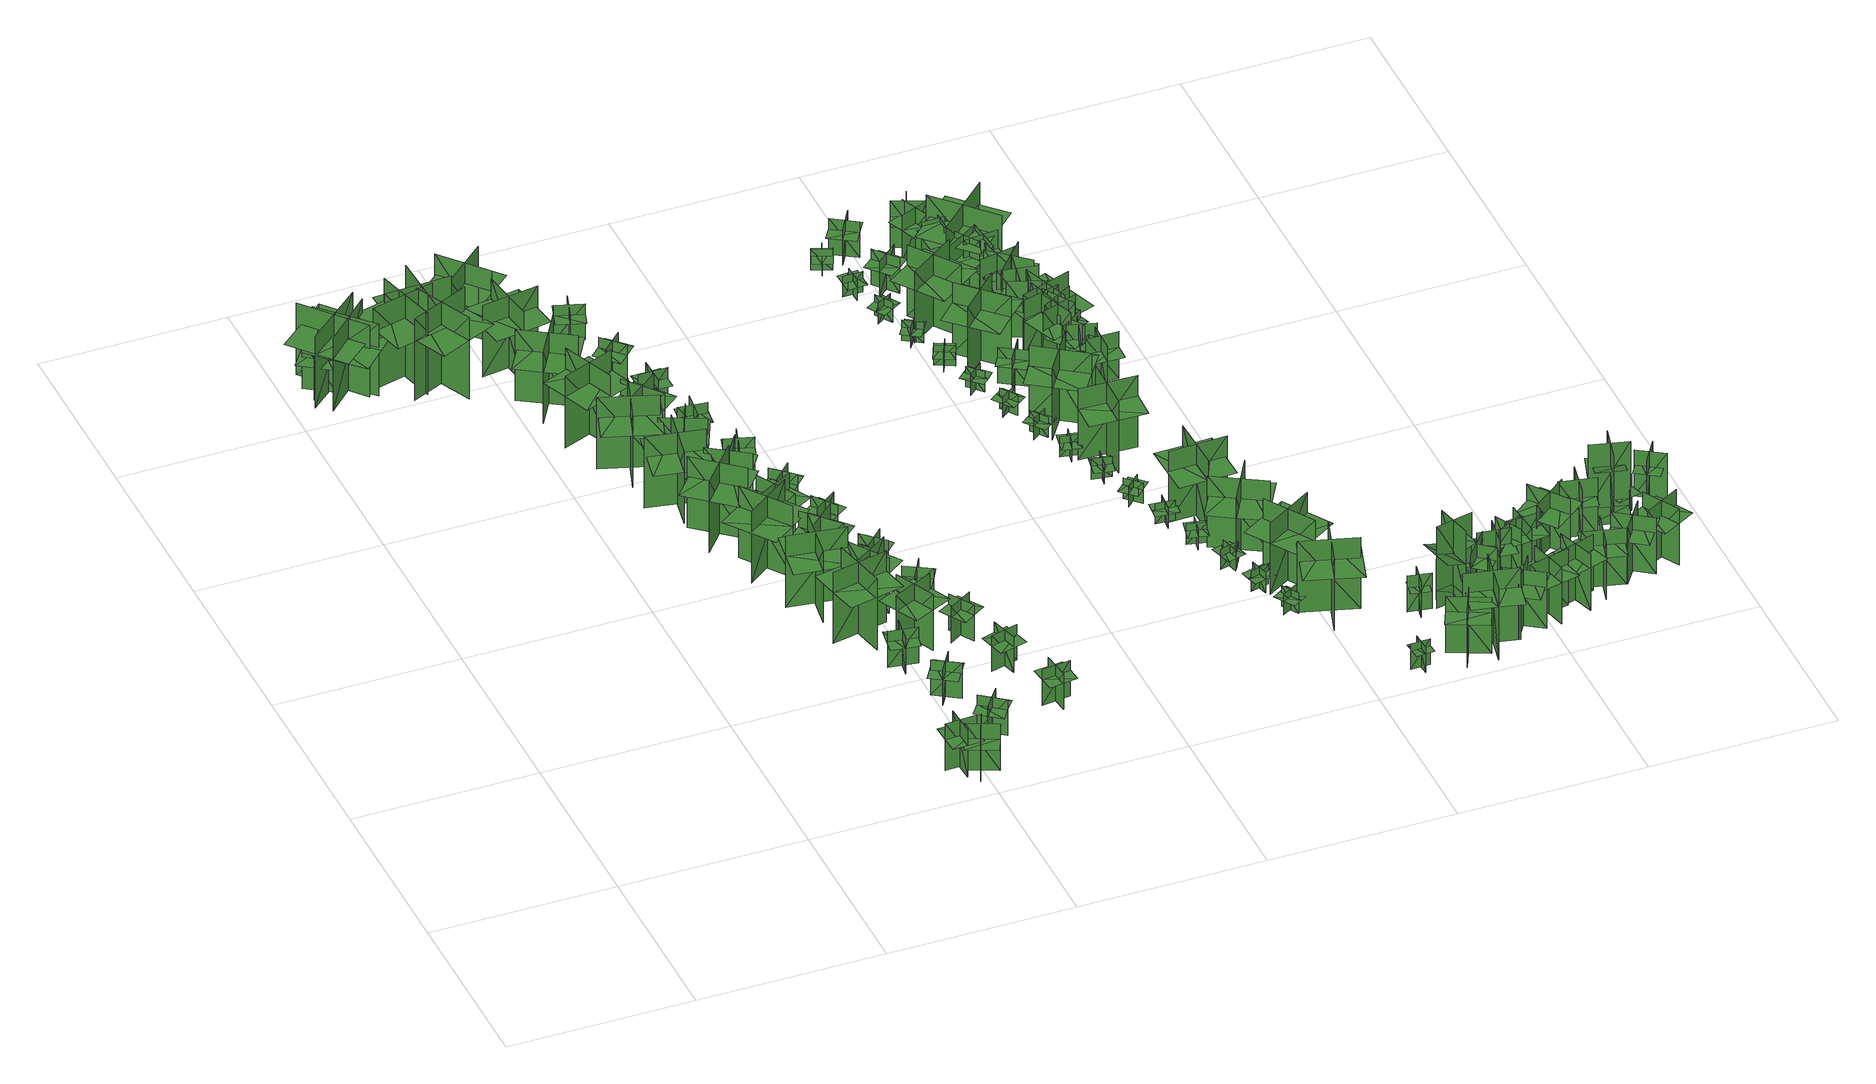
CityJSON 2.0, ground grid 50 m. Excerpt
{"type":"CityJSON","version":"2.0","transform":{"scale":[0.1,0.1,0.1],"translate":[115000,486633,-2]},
"CityObjects":{
"tree1":{"type":"SolitaryVegetationObject","geometry":[{"type":"MultiSurface","lod":"1","boundaries":[[[0,1,2]],[[0,2,3]],[[4,5,6]],[[4,6,7]],[[8,9,10]],[[8,10,11]],[[8,12,13]],[[8,13,9]]]}]},
"tree2":{"type":"SolitaryVegetationObject","geometry":[{"type":"MultiSurface","lod":"1","boundaries":[[[14,15,16]],[[14,16,17]],[[18,19,20]],[[18,20,21]],[[22,23,24]],[[22,24,25]],[[22,25,26]],[[22,26,27]]]}]},
"tree3":{"type":"SolitaryVegetationObject","geometry":[{"type":"MultiSurface","lod":"1","boundaries":[[[28,29,30]],[[28,30,31]],[[32,33,34]],[[32,34,35]],[[36,37,38]],[[36,38,39]],[[36,39,40]],[[36,40,41]]]}]},
"tree4":{"type":"SolitaryVegetationObject","geometry":[{"type":"MultiSurface","lod":"1","boundaries":[[[42,43,44]],[[42,44,45]],[[46,47,48]],[[46,48,49]],[[50,51,52]],[[50,52,53]],[[50,54,55]],[[50,55,51]]]}]},
"tree5":{"type":"SolitaryVegetationObject","geometry":[{"type":"MultiSurface","lod":"1","boundaries":[[[56,57,58]],[[56,58,59]],[[60,61,62]],[[60,62,63]],[[64,65,66]],[[64,66,67]],[[64,67,68]],[[64,68,69]]]}]},
"tree6":{"type":"SolitaryVegetationObject","geometry":[{"type":"MultiSurface","lod":"1","boundaries":[[[70,71,72]],[[70,72,73]],[[74,75,76]],[[74,76,77]],[[78,79,80]],[[78,80,81]],[[78,81,82]],[[78,82,83]]]}]},
"tree7":{"type":"SolitaryVegetationObject","geometry":[{"type":"MultiSurface","lod":"1","boundaries":[[[84,85,86]],[[84,86,87]],[[88,89,90]],[[88,90,91]],[[92,93,94]],[[92,94,95]],[[92,95,96]],[[92,96,97]]]}]},
"tree8":{"type":"SolitaryVegetationObject","geometry":[{"type":"MultiSurface","lod":"1","boundaries":[[[98,99,100]],[[98,100,101]],[[102,103,104]],[[102,104,105]],[[106,107,108]],[[106,108,109]],[[106,110,111]],[[106,111,107]]]}]},
"tree9":{"type":"SolitaryVegetationObject","geometry":[{"type":"MultiSurface","lod":"1","boundaries":[[[112,113,114]],[[112,114,115]],[[116,117,118]],[[116,118,119]],[[120,121,122]],[[120,122,123]],[[120,124,125]],[[120,125,121]]]}]},
"tree10":{"type":"SolitaryVegetationObject","geometry":[{"type":"MultiSurface","lod":"1","boundaries":[[[126,127,128]],[[126,128,129]],[[130,131,132]],[[130,132,133]],[[134,135,136]],[[134,136,137]],[[134,137,138]],[[134,138,139]]]}]},
"tree11":{"type":"SolitaryVegetationObject","geometry":[{"type":"MultiSurface","lod":"1","boundaries":[[[140,141,142]],[[140,142,143]],[[144,145,146]],[[144,146,147]],[[148,149,150]],[[148,150,151]],[[148,151,152]],[[148,152,153]]]}]},
"tree12":{"type":"SolitaryVegetationObject","geometry":[{"type":"MultiSurface","lod":"1","boundaries":[[[154,155,156]],[[154,156,157]],[[158,159,160]],[[158,160,161]],[[162,163,164]],[[162,164,165]],[[162,165,166]],[[162,166,167]]]}]},
"tree13":{"type":"SolitaryVegetationObject","geometry":[{"type":"MultiSurface","lod":"1","boundaries":[[[168,169,170]],[[168,170,171]],[[172,173,174]],[[172,174,175]],[[176,177,178]],[[176,178,179]],[[176,179,180]],[[176,180,181]]]}]},
"tree14":{"type":"SolitaryVegetationObject","geometry":[{"type":"MultiSurface","lod":"1","boundaries":[[[182,183,184]],[[182,184,185]],[[186,187,188]],[[186,188,189]],[[190,191,192]],[[190,192,193]],[[190,193,194]],[[190,194,195]]]}]},
"tree15":{"type":"SolitaryVegetationObject","geometry":[{"type":"MultiSurface","lod":"1","boundaries":[[[196,197,198]],[[196,198,199]],[[200,201,202]],[[200,202,203]],[[204,205,206]],[[204,206,207]],[[204,207,208]],[[204,208,209]]]}]},
"tree16":{"type":"SolitaryVegetationObject","geometry":[{"type":"MultiSurface","lod":"1","boundaries":[[[210,211,212]],[[210,212,213]],[[214,215,216]],[[214,216,217]],[[218,219,220]],[[218,220,221]],[[218,221,222]],[[218,222,223]]]}]},
"tree17":{"type":"SolitaryVegetationObject","geometry":[{"type":"MultiSurface","lod":"1","boundaries":[[[224,225,226]],[[224,226,227]],[[228,229,230]],[[228,230,231]],[[232,233,234]],[[232,234,235]],[[232,235,236]],[[232,236,237]]]}]},
"tree18":{"type":"SolitaryVegetationObject","geometry":[{"type":"MultiSurface","lod":"1","boundaries":[[[238,239,240]],[[238,240,241]],[[242,243,244]],[[242,244,245]],[[246,247,248]],[[246,248,249]],[[246,249,250]],[[246,250,251]]]}]},
"tree19":{"type":"SolitaryVegetationObject","geometry":[{"type":"MultiSurface","lod":"1","boundaries":[[[252,253,254]],[[252,254,255]],[[256,257,258]],[[256,258,259]],[[260,261,262]],[[260,262,263]],[[260,263,264]],[[260,264,265]]]}]},
"tree20":{"type":"SolitaryVegetationObject","geometry":[{"type":"MultiSurface","lod":"1","boundaries":[[[266,267,268]],[[266,268,269]],[[270,271,272]],[[270,272,273]],[[274,275,276]],[[274,276,277]],[[274,277,278]],[[274,278,279]]]}]},
"tree21":{"type":"SolitaryVegetationObject","geometry":[{"type":"MultiSurface","lod":"1","boundaries":[[[280,281,282]],[[280,282,283]],[[284,285,286]],[[284,286,287]],[[288,289,290]],[[288,290,291]],[[288,291,292]],[[288,292,293]]]}]},
"tree22":{"type":"SolitaryVegetationObject","geometry":[{"type":"MultiSurface","lod":"1","boundaries":[[[294,295,296]],[[294,296,297]],[[298,299,300]],[[298,300,301]],[[302,303,304]],[[302,304,305]],[[302,305,306]],[[302,306,307]]]}]},
"tree23":{"type":"SolitaryVegetationObject","geometry":[{"type":"MultiSurface","lod":"1","boundaries":[[[308,309,310]],[[308,310,311]],[[312,313,314]],[[312,314,315]],[[316,317,318]],[[316,318,319]],[[316,319,320]],[[316,320,321]]]}]},
"tree24":{"type":"SolitaryVegetationObject","geometry":[{"type":"MultiSurface","lod":"1","boundaries":[[[322,323,324]],[[322,324,325]],[[326,327,328]],[[326,328,329]],[[330,331,332]],[[330,332,333]],[[330,333,334]],[[330,334,335]]]}]},
"tree25":{"type":"SolitaryVegetationObject","geometry":[{"type":"MultiSurface","lod":"1","boundaries":[[[336,337,338]],[[336,338,339]],[[340,341,342]],[[340,342,343]],[[344,345,346]],[[344,346,347]],[[344,347,348]],[[344,348,349]]]}]},
"tree26":{"type":"SolitaryVegetationObject","geometry":[{"type":"MultiSurface","lod":"1","boundaries":[[[350,351,352]],[[350,352,353]],[[354,355,356]],[[354,356,357]],[[358,359,360]],[[358,360,361]],[[358,361,362]],[[358,362,363]]]}]},
"tree27":{"type":"SolitaryVegetationObject","geometry":[{"type":"MultiSurface","lod":"1","boundaries":[[[364,365,366]],[[364,366,367]],[[368,369,370]],[[368,370,371]],[[372,373,374]],[[372,374,375]],[[372,375,376]],[[372,376,377]]]}]},
"tree28":{"type":"SolitaryVegetationObject","geometry":[{"type":"MultiSurface","lod":"1","boundaries":[[[378,379,380]],[[378,380,381]],[[382,383,384]],[[382,384,385]],[[386,387,388]],[[386,388,389]],[[386,389,390]],[[386,390,391]]]}]},
"tree29":{"type":"SolitaryVegetationObject","geometry":[{"type":"MultiSurface","lod":"1","boundaries":[[[392,393,394]],[[392,394,395]],[[396,397,398]],[[396,398,399]],[[400,401,402]],[[400,402,403]],[[400,403,404]],[[400,404,405]]]}]},
"tree30":{"type":"SolitaryVegetationObject","geometry":[{"type":"MultiSurface","lod":"1","boundaries":[[[406,407,408]],[[406,408,409]],[[410,411,412]],[[410,412,413]],[[414,415,416]],[[414,416,417]],[[414,417,418]],[[414,418,419]]]}]},
"tree31":{"type":"SolitaryVegetationObject","geometry":[{"type":"MultiSurface","lod":"1","boundaries":[[[420,421,422]],[[420,422,423]],[[424,425,426]],[[424,426,427]],[[428,429,430]],[[428,430,431]],[[428,431,432]],[[428,432,433]]]}]},
"tree32":{"type":"SolitaryVegetationObject","geometry":[{"type":"MultiSurface","lod":"1","boundaries":[[[434,435,436]],[[434,436,437]],[[438,439,440]],[[438,440,441]],[[442,443,444]],[[442,444,445]],[[442,445,446]],[[442,446,447]]]}]},
"tree33":{"type":"SolitaryVegetationObject","geometry":[{"type":"MultiSurface","lod":"1","boundaries":[[[448,449,450]],[[448,450,451]],[[452,453,454]],[[452,454,455]],[[456,457,458]],[[456,458,459]],[[456,459,460]],[[456,460,461]]]}]},
"tree34":{"type":"SolitaryVegetationObject","geometry":[{"type":"MultiSurface","lod":"1","boundaries":[[[462,463,464]],[[462,464,465]],[[466,467,468]],[[466,468,469]],[[470,471,472]],[[470,472,473]],[[470,473,474]],[[470,474,475]]]}]},
"tree35":{"type":"SolitaryVegetationObject","geometry":[{"type":"MultiSurface","lod":"1","boundaries":[[[476,477,478]],[[476,478,479]],[[480,481,482]],[[480,482,483]],[[484,485,486]],[[484,486,487]],[[484,487,488]],[[484,488,489]]]}]},
"tree36":{"type":"SolitaryVegetationObject","geometry":[{"type":"MultiSurface","lod":"1","boundaries":[[[490,491,492]],[[490,492,493]],[[494,495,496]],[[494,496,497]],[[498,499,500]],[[498,500,501]],[[498,501,502]],[[498,502,503]]]}]},
"tree37":{"type":"SolitaryVegetationObject","geometry":[{"type":"MultiSurface","lod":"1","boundaries":[[[504,505,506]],[[504,506,507]],[[508,509,510]],[[508,510,511]],[[512,513,514]],[[512,514,515]],[[512,515,516]],[[512,516,517]]]}]},
"tree38":{"type":"SolitaryVegetationObject","geometry":[{"type":"MultiSurface","lod":"1","boundaries":[[[518,519,520]],[[518,520,521]],[[522,523,524]],[[522,524,525]],[[526,527,528]],[[526,528,529]],[[526,529,530]],[[526,530,531]]]}]},
"tree39":{"type":"SolitaryVegetationObject","geometry":[{"type":"MultiSurface","lod":"1","boundaries":[[[532,533,534]],[[532,534,535]],[[536,537,538]],[[536,538,539]],[[540,541,542]],[[540,542,543]],[[540,543,544]],[[540,544,545]]]}]},
"tree40":{"type":"SolitaryVegetationObject","geometry":[{"type":"MultiSurface","lod":"1","boundaries":[[[546,547,548]],[[546,548,549]],[[550,551,552]],[[550,552,553]],[[554,555,556]],[[554,556,557]],[[554,557,558]],[[554,558,559]]]}]},
"tree41":{"type":"SolitaryVegetationObject","geometry":[{"type":"MultiSurface","lod":"1","boundaries":[[[560,561,562]],[[560,562,563]],[[564,565,566]],[[564,566,567]],[[568,569,570]],[[568,570,571]],[[568,571,572]],[[568,572,573]]]}]},
"tree42":{"type":"SolitaryVegetationObject","geometry":[{"type":"MultiSurface","lod":"1","boundaries":[[[574,575,576]],[[574,576,577]],[[578,579,580]],[[578,580,581]],[[582,583,584]],[[582,584,585]],[[582,585,586]],[[582,586,587]]]}]},
"tree43":{"type":"SolitaryVegetationObject","geometry":[{"type":"MultiSurface","lod":"1","boundaries":[[[588,589,590]],[[588,590,591]],[[592,593,594]],[[592,594,595]],[[596,597,598]],[[596,598,599]],[[596,599,600]],[[596,600,601]]]}]},
"tree44":{"type":"SolitaryVegetationObject","geometry":[{"type":"MultiSurface","lod":"1","boundaries":[[[602,603,604]],[[602,604,605]],[[606,607,608]],[[606,608,609]],[[610,611,612]],[[610,612,613]],[[610,613,614]],[[610,614,615]]]}]},
"tree45":{"type":"SolitaryVegetationObject","geometry":[{"type":"MultiSurface","lod":"1","boundaries":[[[616,617,618]],[[616,618,619]],[[620,621,622]],[[620,622,623]],[[624,625,626]],[[624,626,627]],[[624,627,628]],[[624,628,629]]]}]},
"tree46":{"type":"SolitaryVegetationObject","geometry":[{"type":"MultiSurface","lod":"1","boundaries":[[[630,631,632]],[[630,632,633]],[[634,635,636]],[[634,636,637]],[[638,639,640]],[[638,640,641]],[[638,641,642]],[[638,642,643]]]}]},
"tree47":{"type":"SolitaryVegetationObject","geometry":[{"type":"MultiSurface","lod":"1","boundaries":[[[644,645,646]],[[644,646,647]],[[648,649,650]],[[648,650,651]],[[652,653,654]],[[652,654,655]],[[652,655,656]],[[652,656,657]]]}]},
"tree48":{"type":"SolitaryVegetationObject","geometry":[{"type":"MultiSurface","lod":"1","boundaries":[[[658,659,660]],[[658,660,661]],[[662,663,664]],[[662,664,665]],[[666,667,668]],[[666,668,669]],[[666,669,670]],[[666,670,671]]]}]},
"tree49":{"type":"SolitaryVegetationObject","geometry":[{"type":"MultiSurface","lod":"1","boundaries":[[[672,673,674]],[[672,674,675]],[[676,677,678]],[[676,678,679]],[[680,681,682]],[[680,682,683]],[[680,683,684]],[[680,684,685]]]}]},
"tree50":{"type":"SolitaryVegetationObject","geometry":[{"type":"MultiSurface","lod":"1","boundaries":[[[686,687,688]],[[686,688,689]],[[690,691,692]],[[690,692,693]],[[694,695,696]],[[694,696,697]],[[694,697,698]],[[694,698,699]]]}]},
"tree51":{"type":"SolitaryVegetationObject","geometry":[{"type":"MultiSurface","lod":"1","boundaries":[[[700,701,702]],[[700,702,703]],[[704,705,706]],[[704,706,707]],[[708,709,710]],[[708,710,711]],[[708,711,712]],[[708,712,713]]]}]},
"tree52":{"type":"SolitaryVegetationObject","geometry":[{"type":"MultiSurface","lod":"1","boundaries":[[[714,715,716]],[[714,716,717]],[[718,719,720]],[[718,720,721]],[[722,723,724]],[[722,724,725]],[[722,725,726]],[[722,726,727]]]}]},
"tree53":{"type":"SolitaryVegetationObject","geometry":[{"type":"MultiSurface","lod":"1","boundaries":[[[728,729,730]],[[728,730,731]],[[732,733,734]],[[732,734,735]],[[736,737,738]],[[736,738,739]],[[736,739,740]],[[736,740,741]]]}]},
"tree54":{"type":"SolitaryVegetationObject","geometry":[{"type":"MultiSurface","lod":"1","boundaries":[[[742,743,744]],[[742,744,745]],[[746,747,748]],[[746,748,749]],[[750,751,752]],[[750,752,753]],[[750,753,754]],[[750,754,755]]]}]},
"tree55":{"type":"SolitaryVegetationObject","geometry":[{"type":"MultiSurface","lod":"1","boundaries":[[[756,757,758]],[[756,758,759]],[[760,761,762]],[[760,762,763]],[[764,765,766]],[[764,766,767]],[[764,767,768]],[[764,768,769]]]}]},
"tree56":{"type":"SolitaryVegetationObject","geometry":[{"type":"MultiSurface","lod":"1","boundaries":[[[770,771,772]],[[770,772,773]],[[774,775,776]],[[774,776,777]],[[778,779,780]],[[778,780,781]],[[778,781,782]],[[778,782,783]]]}]},
"tree57":{"type":"SolitaryVegetationObject","geometry":[{"type":"MultiSurface","lod":"1","boundaries":[[[784,785,786]],[[784,786,787]],[[788,789,790]],[[788,790,791]],[[792,793,794]],[[792,794,795]],[[792,795,796]],[[792,796,797]]]}]},
"tree58":{"type":"SolitaryVegetationObject","geometry":[{"type":"MultiSurface","lod":"1","boundaries":[[[798,799,800]],[[798,800,801]],[[802,803,804]],[[802,804,805]],[[806,807,808]],[[806,808,809]],[[806,809,810]],[[806,810,811]]]}]},
"tree59":{"type":"SolitaryVegetationObject","geometry":[{"type":"MultiSurface","lod":"1","boundaries":[[[812,813,814]],[[812,814,815]],[[816,817,818]],[[816,818,819]],[[820,821,822]],[[820,822,823]],[[820,823,824]],[[820,824,825]]]}]},
"tree60":{"type":"SolitaryVegetationObject","geometry":[{"type":"MultiSurface","lod":"1","boundaries":[[[826,827,828]],[[826,828,829]],[[830,831,832]],[[830,832,833]],[[834,835,836]],[[834,836,837]],[[834,837,838]],[[834,838,839]]]}]},
"tree61":{"type":"SolitaryVegetationObject","geometry":[{"type":"MultiSurface","lod":"1","boundaries":[[[840,841,842]],[[840,842,843]],[[844,845,846]],[[844,846,847]],[[848,849,850]],[[848,850,851]],[[848,851,852]],[[848,852,853]]]}]},
"tree62":{"type":"SolitaryVegetationObject","geometry":[{"type":"MultiSurface","lod":"1","boundaries":[[[854,855,856]],[[854,856,857]],[[858,859,860]],[[858,860,861]],[[862,863,864]],[[862,864,865]],[[862,865,866]],[[862,866,867]]]}]},
"tree63":{"type":"SolitaryVegetationObject","geometry":[{"type":"MultiSurface","lod":"1","boundaries":[[[868,869,870]],[[868,870,871]],[[872,873,874]],[[872,874,875]],[[876,877,878]],[[876,878,879]],[[876,879,880]],[[876,880,881]]]}]},
"tree64":{"type":"SolitaryVegetationObject","geometry":[{"type":"MultiSurface","lod":"1","boundaries":[[[882,883,884]],[[882,884,885]],[[886,887,888]],[[886,888,889]],[[890,891,892]],[[890,892,893]],[[890,893,894]],[[890,894,895]]]}]},
"tree65":{"type":"SolitaryVegetationObject","geometry":[{"type":"MultiSurface","lod":"1","boundaries":[[[896,897,898]],[[896,898,899]],[[900,901,902]],[[900,902,903]],[[904,905,906]],[[904,906,907]],[[904,907,908]],[[904,908,909]]]}]},
"tree66":{"type":"SolitaryVegetationObject","geometry":[{"type":"MultiSurface","lod":"1","boundaries":[[[910,911,912]],[[910,912,913]],[[914,915,916]],[[914,916,917]],[[918,919,920]],[[918,920,921]],[[918,921,922]],[[918,922,923]]]}]},
"tree67":{"type":"SolitaryVegetationObject","geometry":[{"type":"MultiSurface","lod":"1","boundaries":[[[924,925,926]],[[924,926,927]],[[928,929,930]],[[928,930,931]],[[932,933,934]],[[932,934,935]],[[932,935,936]],[[932,936,937]]]}]},
"tree68":{"type":"SolitaryVegetationObject","geometry":[{"type":"MultiSurface","lod":"1","boundaries":[[[938,939,940]],[[938,940,941]],[[942,943,944]],[[942,944,945]],[[946,947,948]],[[946,948,949]],[[946,949,950]],[[946,950,951]]]}]},
"tree69":{"type":"SolitaryVegetationObject","geometry":[{"type":"MultiSurface","lod":"1","boundaries":[[[952,953,954]],[[952,954,955]],[[956,957,958]],[[956,958,959]],[[960,961,962]],[[960,962,963]],[[960,963,964]],[[960,964,965]]]}]},
"tree70":{"type":"SolitaryVegetationObject","geometry":[{"type":"MultiSurface","lod":"1","boundaries":[[[966,967,968]],[[966,968,969]],[[970,971,972]],[[970,972,973]],[[974,975,976]],[[974,976,977]],[[974,978,979]],[[974,979,975]]]}]},
"tree71":{"type":"SolitaryVegetationObject","geometry":[{"type":"MultiSurface","lod":"1","boundaries":[[[980,981,982]],[[980,982,983]],[[984,985,986]],[[984,986,987]],[[988,989,990]],[[988,990,991]],[[988,992,993]],[[988,993,989]]]}]},
"tree72":{"type":"SolitaryVegetationObject","geometry":[{"type":"MultiSurface","lod":"1","boundaries":[[[994,995,996]],[[994,996,997]],[[998,999,1000]],[[998,1000,1001]],[[1002,1003,1004]],[[1002,1004,1005]],[[1002,1006,1007]],[[1002,1007,1003]]]}]},
"tree73":{"type":"SolitaryVegetationObject","geometry":[{"type":"MultiSurface","lod":"1","boundaries":[[[1008,1009,1010]],[[1008,1010,1011]],[[1012,1013,1014]],[[1012,1014,1015]],[[1016,1017,1018]],[[1016,1018,1019]],[[1016,1020,1021]],[[1016,1021,1017]]]}]},
"tree74":{"type":"SolitaryVegetationObject","geometry":[{"type":"MultiSurface","lod":"1","boundaries":[[[1022,1023,1024]],[[1022,1024,1025]],[[1026,1027,1028]],[[1026,1028,1029]],[[1030,1031,1032]],[[1030,1032,1033]],[[1030,1033,1034]],[[1030,1034,1035]]]}]},
"tree75":{"type":"SolitaryVegetationObject","geometry":[{"type":"MultiSurface","lod":"1","boundaries":[[[1036,1037,1038]],[[1036,1038,1039]],[[1040,1041,1042]],[[1040,1042,1043]],[[1044,1045,1046]],[[1044,1046,1047]],[[1044,1048,1049]],[[1044,1049,1045]]]}]},
"tree76":{"type":"SolitaryVegetationObject","geometry":[{"type":"MultiSurface","lod":"1","boundaries":[[[1050,1051,1052]],[[1050,1052,1053]],[[1054,1055,1056]],[[1054,1056,1057]],[[1058,1059,1060]],[[1058,1060,1061]],[[1058,1062,1063]],[[1058,1063,1059]]]}]},
"tree77":{"type":"SolitaryVegetationObject","geometry":[{"type":"MultiSurface","lod":"1","boundaries":[[[1064,1065,1066]],[[1064,1066,1067]],[[1068,1069,1070]],[[1068,1070,1071]],[[1072,1073,1074]],[[1072,1074,1075]],[[1072,1075,1076]],[[1072,1076,1077]]]}]},
"tree78":{"type":"SolitaryVegetationObject","geometry":[{"type":"MultiSurface","lod":"1","boundaries":[[[1078,1079,1080]],[[1078,1080,1081]],[[1082,1083,1084]],[[1082,1084,1085]],[[1086,1087,1088]],[[1086,1088,1089]],[[1086,1090,1091]],[[1086,1091,1087]]]}]},
"tree79":{"type":"SolitaryVegetationObject","geometry":[{"type":"MultiSurface","lod":"1","boundaries":[[[1092,1093,1094]],[[1092,1094,1095]],[[1096,1097,1098]],[[1096,1098,1099]],[[1100,1101,1102]],[[1100,1102,1103]],[[1100,1104,1105]],[[1100,1105,1101]]]}]},
"tree80":{"type":"SolitaryVegetationObject","geometry":[{"type":"MultiSurface","lod":"1","boundaries":[[[1106,1107,1108]],[[1106,1108,1109]],[[1110,1111,1112]],[[1110,1112,1113]],[[1114,1115,1116]],[[1114,1116,1117]],[[1114,1117,1118]],[[1114,1118,1119]]]}]},
"tree81":{"type":"SolitaryVegetationObject","geometry":[{"type":"MultiSurface","lod":"1","boundaries":[[[1120,1121,1122]],[[1120,1122,1123]],[[1124,1125,1126]],[[1124,1126,1127]],[[1128,1129,1130]],[[1128,1130,1131]],[[1128,1131,1132]],[[1128,1132,1133]]]}]},
"tree82":{"type":"SolitaryVegetationObject","geometry":[{"type":"MultiSurface","lod":"1","boundaries":[[[1134,1135,1136]],[[1134,1136,1137]],[[1138,1139,1140]],[[1138,1140,1141]],[[1142,1143,1144]],[[1142,1144,1145]],[[1142,1145,1146]],[[1142,1146,1147]]]}]},
"tree83":{"type":"SolitaryVegetationObject","geometry":[{"type":"MultiSurface","lod":"1","boundaries":[[[1148,1149,1150]],[[1148,1150,1151]],[[1152,1153,1154]],[[1152,1154,1155]],[[1156,1157,1158]],[[1156,1158,1159]],[[1156,1160,1161]],[[1156,1161,1157]]]}]},
"tree84":{"type":"SolitaryVegetationObject","geometry":[{"type":"MultiSurface","lod":"1","boundaries":[[[1162,1163,1164]],[[1162,1164,1165]],[[1166,1167,1168]],[[1166,1168,1169]],[[1170,1171,1172]],[[1170,1172,1173]],[[1170,1174,1175]],[[1170,1175,1171]]]}]},
"tree85":{"type":"SolitaryVegetationObject","geometry":[{"type":"MultiSurface","lod":"1","boundaries":[[[1176,1177,1178]],[[1176,1178,1179]],[[1180,1181,1182]],[[1180,1182,1183]],[[1184,1185,1186]],[[1184,1186,1187]],[[1184,1187,1188]],[[1184,1188,1189]]]}]},
"tree86":{"type":"SolitaryVegetationObject","geometry":[{"type":"MultiSurface","lod":"1","boundaries":[[[1190,1191,1192]],[[1190,1192,1193]],[[1194,1195,1196]],[[1194,1196,1197]],[[1198,1199,1200]],[[1198,1200,1201]],[[1198,1201,1202]],[[1198,1202,1203]]]}]},
"tree87":{"type":"SolitaryVegetationObject","geometry":[{"type":"MultiSurface","lod":"1","boundaries":[[[1204,1205,1206]],[[1204,1206,1207]],[[1208,1209,1210]],[[1208,1210,1211]],[[1212,1213,1214]],[[1212,1214,1215]],[[1212,1215,1216]],[[1212,1216,1217]]]}]},
"tree88":{"type":"SolitaryVegetationObject","geometry":[{"type":"MultiSurface","lod":"1","boundaries":[[[1218,1219,1220]],[[1218,1220,1221]],[[1222,1223,1224]],[[1222,1224,1225]],[[1226,1227,1228]],[[1226,1228,1229]],[[1226,1229,1230]],[[1226,1230,1231]]]}]},
"tree89":{"type":"SolitaryVegetationObject","geometry":[{"type":"MultiSurface","lod":"1","boundaries":[[[1232,1233,1234]],[[1232,1234,1235]],[[1236,1237,1238]],[[1236,1238,1239]],[[1240,1241,1242]],[[1240,1242,1243]],[[1240,1243,1244]],[[1240,1244,1245]]]}]},
"tree90":{"type":"SolitaryVegetationObject","geometry":[{"type":"MultiSurface","lod":"1","boundaries":[[[1246,1247,1248]],[[1246,1248,1249]],[[1250,1251,1252]],[[1250,1252,1253]],[[1254,1255,1256]],[[1254,1256,1257]],[[1254,1257,1258]],[[1254,1258,1259]]]}]},
"tree91":{"type":"SolitaryVegetationObject","geometry":[{"type":"MultiSurface","lod":"1","boundaries":[[[1260,1261,1262]],[[1260,1262,1263]],[[1264,1265,1266]],[[1264,1266,1267]],[[1268,1269,1270]],[[1268,1270,1271]],[[1268,1271,1272]],[[1268,1272,1273]]]}]},
"tree92":{"type":"SolitaryVegetationObject","geometry":[{"type":"MultiSurface","lod":"1","boundaries":[[[1274,1275,1276]],[[1274,1276,1277]],[[1278,1279,1280]],[[1278,1280,1281]],[[1282,1283,1279]],[[1282,1279,1278]],[[1284,1285,1275]],[[1284,1275,1274]],[[1286,1287,1288]],[[1286,1288,1289]],[[1290,1291,1292]],[[1290,1292,1293]]]}]},
"tree93":{"type":"SolitaryVegetationObject","geometry":[{"type":"MultiSurface","lod":"1","boundaries":[[[1294,1295,1296]],[[1294,1296,1297]],[[1298,1299,1300]],[[1298,1300,1301]],[[1302,1303,1304]],[[1302,1304,1305]],[[1302,1305,1306]],[[1302,1306,1307]]]}]},
"tree94":{"type":"SolitaryVegetationObject","geometry":[{"type":"MultiSurface","lod":"1","boundaries":[[[1308,1309,1310]],[[1308,1310,1311]],[[1312,1313,1314]],[[1312,1314,1315]],[[1316,1317,1318]],[[1316,1318,1319]],[[1316,1319,1320]],[[1316,1320,1321]]]}]},
"tree95":{"type":"SolitaryVegetationObject","geometry":[{"type":"MultiSurface","lod":"1","boundaries":[[[1322,1323,1324]],[[1322,1324,1325]],[[1326,1327,1328]],[[1326,1328,1329]],[[1330,1331,1332]],[[1330,1332,1333]],[[1330,1334,1335]],[[1330,1335,1331]]]}]},
"tree96":{"type":"SolitaryVegetationObject","geometry":[{"type":"MultiSurface","lod":"1","boundaries":[[[1336,1337,1338]],[[1336,1338,1339]],[[1340,1341,1342]],[[1340,1342,1343]],[[1344,1345,1346]],[[1344,1346,1347]],[[1344,1347,1348]],[[1344,1348,1349]]]}]},
"tree97":{"type":"SolitaryVegetationObject","geometry":[{"type":"MultiSurface","lod":"1","boundaries":[[[1350,1351,1352]],[[1350,1352,1353]],[[1354,1355,1356]],[[1354,1356,1357]],[[1358,1359,1360]],[[1358,1360,1361]],[[1358,1361,1362]],[[1358,1362,1363]]]}]},
"tree98":{"type":"SolitaryVegetationObject","geometry":[{"type":"MultiSurface","lod":"1","boundaries":[[[1364,1365,1366]],[[1364,1366,1367]],[[1368,1369,1370]],[[1368,1370,1371]],[[1372,1373,1374]],[[1372,1374,1375]],[[1372,1375,1376]],[[1372,1376,1377]]]}]},
"tree99":{"type":"SolitaryVegetationObject","geometry":[{"type":"MultiSurface","lod":"1","boundaries":[[[1378,1379,1380]],[[1378,1380,1381]],[[1382,1383,1384]],[[1382,1384,1385]],[[1386,1387,1388]],[[1386,1388,1389]],[[1386,1389,1390]],[[1386,1390,1391]]]}]},
"tree100":{"type":"SolitaryVegetationObject","geometry":[{"type":"MultiSurface","lod":"1","boundaries":[[[1392,1393,1394]],[[1392,1394,1395]],[[1396,1397,1398]],[[1396,1398,1399]],[[1400,1401,1402]],[[1400,1402,1403]],[[1400,1403,1404]],[[1400,1404,1405]]]}]},
"tree101":{"type":"SolitaryVegetationObject","geometry":[{"type":"MultiSurface","lod":"1","boundaries":[[[1406,1407,1408]],[[1406,1408,1409]],[[1410,1411,1412]],[[1410,1412,1413]],[[1414,1415,1416]],[[1414,1416,1417]],[[1414,1417,1418]],[[1414,1418,1419]]]}]},
"tree102":{"type":"SolitaryVegetationObject","geometry":[{"type":"MultiSurface","lod":"1","boundaries":[[[1420,1421,1422]],[[1420,1422,1423]],[[1424,1425,1426]],[[1424,1426,1427]],[[1428,1429,1430]],[[1428,1430,1431]],[[1428,1431,1432]],[[1428,1432,1433]]]}]},
"tree103":{"type":"SolitaryVegetationObject","geometry":[{"type":"MultiSurface","lod":"1","boundaries":[[[1434,1435,1436]],[[1434,1436,1437]],[[1438,1439,1440]],[[1438,1440,1441]],[[1442,1443,1444]],[[1442,1444,1445]],[[1442,1445,1446]],[[1442,1446,1447]]]}]},
"tree104":{"type":"SolitaryVegetationObject","geometry":[{"type":"MultiSurface","lod":"1","boundaries":[[[1448,1449,1450]],[[1448,1450,1451]],[[1452,1453,1454]],[[1452,1454,1455]],[[1456,1457,1453]],[[1456,1453,1452]],[[1458,1459,1449]],[[1458,1449,1448]],[[1460,1461,1462]],[[1460,1462,1463]],[[1464,1465,1466]],[[1464,1466,1467]]]}]},
"tree105":{"type":"SolitaryVegetationObject","geometry":[{"type":"MultiSurface","lod":"1","boundaries":[[[1468,1469,1470]],[[1468,1470,1471]],[[1472,1473,1474]],[[1472,1474,1475]],[[1476,1477,1478]],[[1476,1478,1479]],[[1476,1479,1480]],[[1476,1480,1481]]]}]},
"tree106":{"type":"SolitaryVegetationObject","geometry":[{"type":"MultiSurface","lod":"1","boundaries":[[[1482,1483,1484]],[[1482,1484,1485]],[[1486,1487,1488]],[[1486,1488,1489]],[[1490,1491,1492]],[[1490,1492,1493]],[[1490,1494,1495]],[[1490,1495,1491]]]}]},
"tree107":{"type":"SolitaryVegetationObject","geometry":[{"type":"MultiSurface","lod":"1","boundaries":[[[1496,1497,1498]],[[1496,1498,1499]],[[1500,1501,1502]],[[1500,1502,1503]],[[1504,1505,1506]],[[1504,1506,1507]],[[1504,1507,1508]],[[1504,1508,1509]]]}]}
},
"vertices":[
[124,2108,11],[54,2156,11],[54,2156,153],[124,2108,153],[112,2172,11],[63,2102,11],[63,2102,153],[112,2172,153],[112,2172,107],[63,2102,107],[102,2075,107],[150,2145,107],[74,2199,107],[25,2129,107],
[63,2216,9],[194,2064,9],[194,2064,226],[63,2216,226],[54,2073,9],[206,2203,9],[206,2203,226],[54,2073,226],[60,2078,166],[117,2012,166],[257,2132,166],[200,2198,166],[143,2265,166],[3,2145,166],
[93,2186,8],[216,2060,8],[216,2060,227],[93,2186,227],[91,2046,8],[217,2169,8],[217,2169,227],[91,2046,227],[92,2170,156],[34,2112,156],[159,1988,156],[217,2046,156],[274,2103,156],[149,2227,156],
[142,2133,12],[142,2199,12],[142,2199,122],[142,2133,122],[178,2169,12],[112,2169,12],[112,2169,122],[178,2169,122],[178,2169,86],[112,2169,86],[112,2133,86],[178,2133,86],[178,2206,86],[112,2205,86],
[385,2130,9],[213,2087,9],[213,2087,255],[385,2130,255],[284,2191,9],[328,2020,9],[328,2020,255],[284,2191,255],[284,2191,186],[198,2170,186],[242,1998,186],[328,2020,186],[413,2042,186],[370,2213,186],
[451,2084,8],[290,2011,8],[290,2011,255],[451,2084,255],[341,2126,8],[415,1965,8],[415,1965,255],[341,2126,255],[341,2126,186],[260,2089,186],[334,1928,186],[415,1965,186],[495,2002,186],[421,2163,186],
[438,2138,8],[261,2132,8],[261,2132,255],[438,2138,255],[352,2219,8],[359,2042,8],[359,2042,255],[352,2219,255],[352,2219,186],[264,2216,186],[270,2039,186],[359,2042,186],[447,2045,186],[441,2222,186],
[953,85,8],[949,170,8],[949,170,150],[953,85,150],[997,133,8],[912,129,8],[912,129,150],[997,133,150],[997,133,103],[912,129,103],[914,83,103],[999,86,103],[995,180,103],[910,176,103],
[975,56,8],[1009,134,8],[1009,134,149],[975,56,149],[1036,80,8],[957,114,8],[957,114,149],[1036,80,149],[1036,80,103],[957,114,103],[939,71,103],[1018,37,103],[1054,123,103],[976,157,103],
[790,1361,12],[638,1389,12],[638,1389,228],[790,1361,228],[732,1446,12],[704,1294,12],[704,1294,228],[732,1446,228],[732,1446,167],[656,1460,167],[628,1308,167],[704,1294,167],[780,1280,167],[808,1432,167],
[822,1175,14],[704,1275,14],[704,1275,229],[822,1175,229],[814,1278,14],[714,1159,14],[714,1159,229],[814,1278,229],[814,1278,169],[755,1327,169],[655,1209,169],[714,1159,169],[773,1109,169],[873,1228,169],
[737,1529,15],[590,1577,15],[590,1577,231],[737,1529,231],[690,1621,15],[643,1474,15],[643,1474,231],[690,1621,231],[690,1621,171],[617,1645,171],[569,1498,171],[643,1474,171],[717,1450,171],[764,1598,171],
[654,1647,16],[596,1791,16],[596,1791,232],[654,1647,232],[695,1741,16],[551,1684,16],[551,1684,232],[695,1741,232],[695,1741,171],[666,1813,171],[523,1756,171],[551,1684,171],[580,1612,171],[724,1669,171],
[765,1011,10],[890,1102,10],[890,1102,226],[765,1011,226],[866,994,10],[775,1119,10],[775,1119,226],[866,994,226],[866,994,165],[929,1040,165],[838,1165,165],[775,1119,165],[713,1074,165],[804,949,165],
[1094,248,15],[1047,187,15],[1047,187,123],[1094,248,123],[1043,242,15],[1104,195,15],[1104,195,123],[1043,242,123],[1043,242,93],[1019,211,93],[1081,164,93],[1104,195,93],[1128,226,93],[1066,273,93],
[991,413,19],[1056,372,19],[1056,372,126],[991,413,126],[1002,363,19],[1043,428,19],[1043,428,126],[1002,363,126],[1002,363,96],[1034,342,96],[1076,407,96],[1043,428,96],[1011,449,96],[969,384,96],
[646,1831,13],[513,1912,13],[513,1912,228],[646,1831,228],[622,1932,13],[541,1799,13],[541,1799,228],[622,1932,228],[622,1932,168],[556,1972,168],[475,1840,168],[541,1799,168],[608,1759,168],[688,1891,168],
[886,945,13],[864,792,13],[864,792,229],[886,945,229],[803,884,13],[956,862,13],[956,862,229],[803,884,229],[803,884,168],[792,807,168],[945,785,168],[956,862,168],[967,939,168],[814,960,168],
[938,561,16],[1015,549,16],[1015,549,124],[938,561,124],[968,519,16],[980,595,16],[980,595,124],[968,519,124],[968,519,94],[1006,513,94],[1019,589,94],[980,595,94],[942,601,94],[930,525,94],
[910,789,14],[942,638,14],[942,638,230],[910,789,230],[853,703,14],[1005,735,14],[1005,735,230],[853,703,230],[853,703,169],[870,627,169],[1021,660,169],[1005,735,169],[988,811,169],[837,779,169],
[476,2028,15],[629,2051,15],[629,2051,231],[476,2028,231],[558,1966,15],[536,2120,15],[536,2120,231],[558,1966,231],[558,1966,170],[635,1978,170],[612,2131,170],[536,2120,170],[459,2108,170],[482,1955,170],
[550,2153,13],[448,2269,13],[448,2269,229],[550,2153,229],[557,2256,13],[441,2154,13],[441,2154,229],[557,2256,229],[557,2256,168],[506,2314,168],[390,2212,168],[441,2154,168],[492,2096,168],[608,2198,168],
[831,1453,16],[720,1503,16],[720,1503,185],[831,1453,185],[803,1529,16],[753,1418,16],[753,1418,185],[803,1529,185],[803,1529,137],[747,1554,137],[697,1443,137],[753,1418,137],[808,1393,137],[858,1504,137],
[798,1265,15],[866,1366,15],[866,1366,185],[798,1265,185],[878,1280,15],[777,1348,15],[777,1348,185],[878,1280,185],[878,1280,137],[912,1330,137],[811,1398,137],[777,1348,137],[743,1297,137],[844,1229,137],
[930,1171,17],[823,1112,17],[823,1112,186],[930,1171,186],[852,1194,17],[911,1088,17],[911,1088,186],[852,1194,186],[852,1194,139],[799,1165,139],[858,1058,139],[911,1088,139],[964,1117,139],[905,1224,139],
[778,1671,16],[682,1596,16],[682,1596,185],[778,1671,185],[697,1682,16],[773,1586,16],[773,1586,185],[697,1682,185],[697,1682,137],[649,1644,137],[725,1548,137],[773,1586,137],[820,1624,137],[745,1719,137],
[974,1018,16],[884,935,16],[884,935,185],[974,1018,185],[893,1022,16],[975,932,16],[975,932,185],[893,1022,185],[893,1022,137],[848,980,137],[931,891,137],[975,932,137],[1020,973,137],[938,1063,137],
[1091,666,15],[982,614,15],[982,614,184],[1091,666,184],[1015,694,15],[1067,584,15],[1067,584,184],[1015,694,184],[1015,694,137],[960,668,137],[1013,558,137],[1067,584,137],[1122,610,137],[1070,720,137],
[945,778,15],[1045,847,15],[1045,847,184],[945,778,184],[1025,763,15],[956,863,15],[956,863,184],[1025,763,184],[1025,763,137],[1075,798,137],[1006,898,137],[956,863,137],[906,828,137],[975,728,137],
[885,1584,20],[808,1593,20],[808,1593,128],[885,1584,128],[853,1625,20],[844,1548,20],[844,1548,128],[853,1625,128],[853,1625,97],[815,1629,97],[805,1553,97],[844,1548,97],[882,1543,97],[892,1620,97],
[907,1456,22],[885,1382,22],[885,1382,129],[907,1456,129],[862,1432,22],[936,1409,22],[936,1409,129],[862,1432,129],[862,1432,99],[851,1395,99],[925,1372,99],[936,1409,99],[947,1446,99],[873,1469,99],
[973,1287,17],[920,1231,17],[920,1231,125],[973,1287,125],[922,1286,17],[977,1233,17],[977,1233,125],[922,1286,125],[922,1286,94],[895,1259,94],[951,1205,94],[977,1233,94],[1004,1261,94],[949,1314,94],
[1079,903,16],[1024,958,16],[1024,958,124],[1079,903,124],[1079,955,16],[1024,900,16],[1024,900,124],[1079,955,124],[1079,955,94],[1051,982,94],[997,927,94],[1024,900,94],[1052,873,94],[1106,928,94],
[969,1087,17],[1031,1134,17],[1031,1134,125],[969,1087,125],[1020,1080,17],[974,1142,17],[974,1142,125],[1020,1080,125],[1020,1080,95],[1051,1103,95],[1005,1165,95],[974,1142,95],[942,1119,95],[989,1057,95],
[771,1751,20],[848,1752,20],[848,1752,128],[771,1751,128],[808,1715,20],[807,1792,20],[807,1792,128],[808,1715,128],[808,1715,98],[846,1715,98],[846,1793,98],[807,1792,98],[768,1792,98],[769,1715,98],
[792,1930,19],[736,1876,19],[736,1876,127],[792,1930,127],[740,1931,19],[793,1875,19],[793,1875,127],[740,1931,127],[740,1931,97],[712,1904,97],[765,1848,97],[793,1875,97],[821,1902,97],[768,1958,97],
[1121,808,17],[1083,741,17],[1083,741,124],[1121,808,124],[1071,795,17],[1139,756,17],[1139,756,124],[1071,795,124],[1071,795,94],[1052,761,94],[1119,723,94],[1139,756,94],[1158,790,94],[1091,828,94],
[1183,635,16],[1118,593,16],[1118,593,124],[1183,635,124],[1133,646,16],[1174,581,16],[1174,581,124],[1133,646,124],[1133,646,94],[1100,626,94],[1142,560,94],[1174,581,94],[1207,602,94],[1166,667,94],
[1214,425,16],[1193,499,16],[1193,499,124],[1214,425,124],[1239,469,16],[1165,449,16],[1165,449,124],[1239,469,124],[1239,469,94],[1229,507,94],[1155,486,94],[1165,449,94],[1175,411,94],[1250,432,94],
[1258,314,18],[1267,237,18],[1267,237,126],[1258,314,126],[1226,273,18],[1303,283,18],[1303,283,126],[1226,273,126],[1226,273,96],[1231,235,96],[1307,244,96],[1303,283,96],[1298,321,96],[1221,312,96],
[733,2114,20],[710,2040,20],[710,2040,128],[733,2114,128],[687,2090,20],[761,2067,20],[761,2067,128],[687,2090,128],[687,2090,98],[676,2053,98],[750,2030,98],[761,2067,98],[773,2104,98],[699,2127,98],
[1584,1546,14],[1584,1546,76],[1545,1509,76],[1545,1509,14],[1582,1510,14],[1582,1510,76],[1547,1547,76],[1547,1547,14],[1588,1504,56],[1607,1523,56],[1563,1569,56],[1543,1550,56],[1524,1532,56],[1569,1486,56],
[1581,1393,18],[1581,1393,80],[1625,1424,80],[1625,1424,18],[1588,1428,18],[1588,1428,80],[1618,1386,80],[1618,1386,18],[1583,1435,59],[1562,1419,59],[1599,1367,59],[1621,1383,59],[1642,1398,59],[1605,1450,59],
[1519,1749,15],[1519,1749,77],[1474,1778,77],[1474,1778,15],[1483,1742,15],[1483,1742,77],[1512,1785,77],[1512,1785,15],[1479,1736,57],[1501,1721,57],[1537,1775,57],[1514,1789,57],[1492,1804,57],[1457,1750,57],
[1508,1656,15],[1508,1656,77],[1556,1634,77],[1556,1634,15],[1542,1668,15],[1542,1668,77],[1520,1621,77],[1520,1621,15],[1545,1676,57],[1520,1687,57],[1494,1628,57],[1518,1617,57],[1543,1606,57],[1569,1665,57],
[1481,1854,15],[1481,1854,77],[1452,1899,77],[1452,1899,15],[1446,1862,15],[1446,1862,77],[1489,1890,77],[1489,1890,15],[1439,1858,57],[1453,1836,57],[1507,1869,57],[1493,1892,57],[1479,1915,57],[1425,1881,57],
[1659,1315,15],[1659,1315,77],[1617,1282,77],[1617,1282,15],[1654,1279,15],[1654,1279,77],[1622,1320,77],[1622,1320,15],[1659,1273,57],[1680,1290,57],[1641,1340,57],[1620,1324,57],[1598,1307,57],[1638,1257,57],
[1649,1195,15],[1649,1195,77],[1701,1185,77],[1701,1185,15],[1679,1215,15],[1679,1215,77],[1669,1164,77],[1669,1164,15],[1680,1223,57],[1654,1228,57],[1642,1165,57],[1668,1160,57],[1694,1155,57],[1707,1218,57],
[1408,1996,15],[1408,1996,77],[1461,1997,77],[1461,1997,15],[1434,2022,15],[1434,2022,77],[1435,1970,77],[1435,1970,15],[1433,2030,57],[1407,2029,57],[1408,1965,57],[1435,1966,57],[1461,1966,57],[1460,2030,57],
[1737,1071,16],[1737,1071,78],[1685,1081,78],[1685,1081,16],[1707,1051,16],[1707,1051,78],[1717,1102,78],[1717,1102,16],[1705,1044,57],[1731,1039,57],[1744,1101,57],[1718,1107,57],[1691,1112,57],[1679,1049,57],
[1729,981,15],[1729,981,77],[1766,943,77],[1766,943,15],[1765,980,15],[1765,980,77],[1728,944,77],[1728,944,15],[1770,986,57],[1752,1005,57],[1706,960,57],[1725,941,57],[1744,922,57],[1789,967,57],
[1427,2108,15],[1427,2108,77],[1378,2128,77],[1378,2128,15],[1394,2094,15],[1394,2094,77],[1413,2142,77],[1413,2142,15],[1391,2087,57],[1416,2077,57],[1440,2137,57],[1415,2147,57],[1390,2157,57],[1366,2097,57],
[1782,824,17],[1782,824,79],[1787,878,79],[1787,878,17],[1760,853,17],[1760,853,79],[1811,848,79],[1811,848,17],[1752,853,59],[1750,827,59],[1813,821,59],[1816,848,59],[1818,874,59],[1754,880,59],
[1796,743,20],[1796,743,82],[1848,731,82],[1848,731,20],[1826,762,20],[1826,762,82],[1815,712,82],[1815,712,20],[1828,770,62],[1802,775,62],[1788,713,62],[1814,707,62],[1840,701,62],[1854,764,62],
[1835,615,21],[1835,615,83],[1887,630,83],[1887,630,21],[1854,647,21],[1854,647,83],[1867,597,83],[1867,597,21],[1852,654,63],[1826,647,63],[1843,585,63],[1869,592,63],[1894,600,63],[1877,661,63],
[1901,487,20],[1901,487,82],[1888,539,82],[1888,539,20],[1870,506,20],[1870,506,82],[1920,519,82],[1920,519,20],[1863,504,62],[1869,478,62],[1931,494,62],[1925,520,62],[1918,546,62],[1856,530,62],
[1952,414,21],[1952,414,83],[1907,386,83],[1907,386,21],[1943,379,21],[1943,379,83],[1916,423,83],[1916,423,21],[1947,372,63],[1970,386,63],[1936,441,63],[1914,427,63],[1891,412,63],[1924,358,63],
[1639,1474,18],[1680,1540,18],[1680,1540,126],[1639,1474,126],[1689,1485,18],[1623,1527,18],[1623,1527,126],[1689,1485,126],[1689,1485,96],[1710,1518,96],[1644,1559,96],[1623,1527,96],[1603,1494,96],[1668,1453,96],
[1626,1847,15],[1499,1757,15],[1499,1757,231],[1626,1847,231],[1524,1865,15],[1614,1739,15],[1614,1739,231],[1524,1865,231],[1524,1865,170],[1461,1820,170],[1551,1694,170],[1614,1739,170],[1677,1783,170],[1587,1910,170],
[1747,1397,12],[1660,1269,12],[1660,1269,228],[1747,1397,228],[1645,1378,12],[1773,1291,12],[1773,1291,228],[1645,1378,228],[1645,1378,167],[1602,1314,167],[1730,1227,167],[1773,1291,167],[1817,1355,167],[1689,1442,167],
[1489,1958,18],[1548,2009,18],[1548,2009,126],[1489,1958,126],[1540,1954,18],[1490,2013,18],[1490,2013,126],[1540,1954,126],[1540,1954,96],[1570,1979,96],[1519,2038,96],[1490,2013,96],[1460,1988,96],[1511,1929,96],
[1671,1682,15],[1563,1572,15],[1563,1572,231],[1671,1682,231],[1568,1682,15],[1678,1574,15],[1678,1574,231],[1568,1682,231],[1568,1682,170],[1513,1626,170],[1624,1518,170],[1678,1574,170],[1733,1629,170],[1622,1737,170],
[1763,1240,12],[1759,1085,12],[1759,1085,228],[1763,1240,228],[1688,1170,12],[1842,1165,12],[1842,1165,228],[1688,1170,228],[1688,1170,167],[1685,1092,167],[1840,1088,167],[1842,1165,167],[1844,1243,167],[1690,1247,167],
[1978,648,12],[1844,725,12],[1844,725,227],[1978,648,227],[1952,748,12],[1875,613,12],[1875,613,227],[1952,748,227],[1952,748,167],[1884,786,167],[1807,652,167],[1875,613,167],[1942,575,167],[2019,710,167],
[1456,2115,17],[1497,2181,17],[1497,2181,125],[1456,2115,125],[1506,2127,17],[1441,2168,17],[1441,2168,125],[1506,2127,125],[1506,2127,94],[1527,2160,94],[1461,2201,94],[1441,2168,94],[1420,2135,94],[1486,2094,94],
[1795,851,13],[1950,855,13],[1950,855,228],[1795,851,228],[1870,780,13],[1865,934,13],[1865,934,228],[1870,780,228],[1870,780,168],[1947,782,168],[1943,937,168],[1865,934,168],[1788,932,168],[1792,777,168],
[2093,347,15],[1944,391,15],[1944,391,230],[2093,347,230],[2044,438,15],[2000,290,15],[2000,290,230],[2044,438,230],[2044,438,170],[1970,460,170],[1926,312,170],[2000,290,170],[2074,268,170],[2118,416,170],
[1934,584,15],[2016,452,15],[2016,452,231],[1934,584,231],[1911,483,15],[2042,565,15],[2042,565,231],[1911,483,231],[1911,483,170],[1952,418,170],[2083,500,170],[2042,565,170],[2001,631,170],[1870,549,170],
[2108,63,22],[2160,65,22],[2160,65,99],[2108,63,99],[2136,38,22],[2134,89,22],[2134,89,99],[2136,38,99],[2136,38,79],[2161,39,79],[2158,90,79],[2134,89,79],[2109,88,79],[2112,37,79],
[1660,1961,7],[1716,1873,7],[1716,1873,181],[1660,1961,181],[1643,1883,7],[1731,1939,7],[1731,1939,181],[1643,1883,181],[1643,1883,124],[1731,1939,124],[1701,1987,124],[1612,1931,124],[1673,1835,124],[1761,1890,124],
[1849,1584,9],[1751,1548,9],[1751,1548,182],[1849,1584,182],[1776,1618,9],[1812,1520,9],[1812,1520,182],[1776,1618,182],[1776,1618,126],[1812,1520,126],[1866,1539,126],[1830,1637,126],[1723,1598,126],[1759,1500,126],
[1624,2143,7],[1656,2063,7],[1656,2063,149],[1624,2143,149],[1599,2082,7],[1678,2114,7],[1678,2114,149],[1599,2082,149],[1599,2082,103],[1678,2114,103],[1660,2158,103],[1581,2125,103],[1616,2039,103],[1695,2071,103],
[1727,1611,8],[1828,1639,8],[1828,1639,181],[1727,1611,181],[1797,1572,8],[1769,1672,8],[1769,1672,181],[1797,1572,181],[1797,1572,124],[1769,1672,124],[1714,1657,124],[1742,1556,124],[1852,1587,124],[1824,1687,124],
[1666,2053,4],[1668,1954,4],[1668,1954,175],[1666,2053,175],[1620,2006,4],[1620,2006,175],[1720,2008,175],[1720,2008,4],[1624,2006,120],[1625,1964,120],[1704,1966,120],[1704,2007,120],[1703,2049,120],[1623,2048,120],
[1614,2090,8],[1646,2169,8],[1646,2169,149],[1614,2090,149],[1675,2116,8],[1595,2147,8],[1595,2147,149],[1675,2116,149],[1675,2116,103],[1595,2147,103],[1578,2104,103],[1657,2072,103],[1692,2159,103],[1612,2191,103],
[1853,1560,9],[1785,1508,9],[1785,1508,151],[1853,1560,151],[1788,1569,9],[1840,1501,9],[1840,1501,151],[1788,1569,151],[1788,1569,105],[1840,1501,105],[1877,1529,105],[1825,1597,105],[1751,1541,105],[1803,1473,105],
[1751,1642,6],[1785,1735,6],[1785,1735,176],[1751,1642,176],[1811,1670,6],[1811,1670,176],[1718,1704,176],[1718,1704,6],[1808,1671,121],[1822,1710,121],[1747,1737,121],[1733,1698,121],[1719,1659,121],[1794,1632,121],
[1814,1731,6],[1711,1750,6],[1711,1750,179],[1814,1731,179],[1768,1796,6],[1749,1694,6],[1749,1694,179],[1768,1796,179],[1768,1796,123],[1749,1694,123],[1805,1683,123],[1824,1786,123],[1712,1807,123],[1693,1704,123],
[1813,1464,9],[1838,1545,9],[1838,1545,151],[1813,1464,151],[1871,1495,9],[1789,1519,9],[1789,1519,151],[1871,1495,151],[1871,1495,105],[1789,1519,105],[1776,1475,105],[1857,1450,105],[1885,1539,105],[1803,1564,105],
[1693,1810,6],[1791,1828,6],[1791,1828,176],[1693,1810,176],[1747,1773,6],[1747,1773,176],[1729,1870,176],[1729,1870,6],[1747,1776,121],[1787,1784,121],[1773,1862,121],[1732,1855,121],[1691,1847,121],[1706,1769,121],
[2239,23,19],[2287,126,19],[2287,126,189],[2239,23,189],[2316,52,19],[2214,99,19],[2214,99,189],[2316,52,189],[2316,52,144],[2339,102,144],[2237,149,144],[2214,99,144],[2191,50,144],[2294,3,144],
[1851,1627,7],[1766,1576,7],[1766,1576,178],[1851,1627,178],[1787,1643,7],[1787,1643,178],[1838,1558,178],[1838,1558,7],[1789,1640,123],[1754,1618,123],[1794,1550,123],[1830,1571,123],[1866,1593,123],[1825,1661,123],
[1858,1398,9],[1861,1483,9],[1861,1483,151],[1858,1398,151],[1906,1443,9],[1820,1445,9],[1820,1445,151],[1906,1443,151],[1906,1443,105],[1820,1445,105],[1819,1399,105],[1904,1397,105],[1907,1490,105],[1822,1492,105],
[1663,2021,6],[1692,2081,6],[1692,2081,116],[1663,2021,116],[1711,2038,6],[1651,2066,6],[1651,2066,116],[1711,2038,116],[1711,2038,80],[1651,2066,80],[1635,2034,80],[1695,2005,80],[1727,2070,80],[1667,2099,80],
[1871,1682,8],[1871,1682,179],[1733,1634,179],[1733,1634,8],[1826,1594,8],[1826,1594,179],[1780,1728,179],[1780,1728,8],[1833,1573,123],[1903,1597,123],[1845,1764,123],[1776,1740,123],[1706,1716,123],[1764,1549,123],
[1827,1483,10],[1878,1520,10],[1878,1520,118],[1827,1483,118],[1868,1476,10],[1868,1476,118],[1831,1528,118],[1831,1528,10],[1867,1478,83],[1888,1494,83],[1859,1535,83],[1837,1520,83],[1816,1504,83],[1845,1463,83],
[1784,1906,7],[1685,1896,7],[1685,1896,177],[1784,1906,177],[1733,1948,7],[1733,1948,177],[1743,1849,177],[1743,1849,7],[1733,1944,122],[1692,1940,122],[1700,1860,122],[1741,1865,122],[1783,1869,122],[1774,1948,122],
[1785,1897,7],[1646,2042,7],[1646,2042,225],[1785,1897,225],[1786,2041,7],[1641,1902,7],[1641,1902,225],[1786,2041,225],[1780,2035,164],[1719,2098,164],[1587,1971,164],[1647,1907,164],[1708,1844,164],[1841,1972,164],
[1811,1757,8],[1714,1841,8],[1714,1841,178],[1811,1757,178],[1805,1839,8],[1805,1839,178],[1721,1743,178],[1721,1743,8],[1805,1839,124],[1764,1874,124],[1697,1797,124],[1738,1762,124],[1778,1727,124],[1845,1804,124],
[2195,300,9],[2257,289,9],[2257,289,117],[2195,300,117],[2218,266,9],[2218,266,117],[2230,328,117],[2230,328,9],[2219,268,82],[2245,263,82],[2254,313,82],[2228,318,82],[2202,323,82],[2193,273,82],
[2265,113,16],[2405,83,16],[2405,83,233],[2265,113,233],[2323,26,16],[2352,166,16],[2352,166,233],[2323,26,233],[2323,26,176],[2390,11,176],[2420,152,176],[2352,166,176],[2285,180,176],[2255,40,176],
[2324,239,63],[2302,341,63],[2303,341,258],[2325,240,258],[2366,305,64],[2265,283,64],[2265,282,258],[2367,304,258],[2367,304,12],[2265,282,12],[2325,240,12],[2303,341,12],[2325,240,158],[2303,341,158],[2251,330,177],[2273,228,177],[2306,327,189],[2323,251,189],[2361,260,200],[2344,335,200],
[2479,98,17],[2385,161,17],[2385,161,187],[2479,98,187],[2462,179,17],[2400,85,17],[2400,85,187],[2462,179,187],[2462,179,143],[2417,209,143],[2355,115,143],[2400,85,143],[2445,55,143],[2507,148,143],
[2349,348,10],[2425,284,10],[2425,284,149],[2349,348,149],[2355,281,10],[2418,358,10],[2418,358,149],[2355,281,149],[2355,281,110],[2393,250,110],[2456,326,110],[2418,358,110],[2380,390,110],[2316,313,110],
[2400,353,12],[2485,341,12],[2485,341,154],[2400,353,154],[2439,301,12],[2452,385,12],[2452,385,154],[2439,301,154],[2439,301,107],[2452,385,107],[2406,392,107],[2393,308,107],[2486,294,107],[2498,378,107],
[2564,168,17],[2454,142,17],[2454,142,187],[2564,168,187],[2494,211,17],[2520,101,17],[2520,101,187],[2494,211,187],[2494,211,142],[2441,198,142],[2467,89,142],[2520,101,142],[2572,113,142],[2547,223,142],
[2455,343,12],[2526,382,12],[2526,382,152],[2455,343,152],[2506,328,12],[2506,328,152],[2467,399,152],[2467,399,12],[2505,331,107],[2535,347,107],[2503,404,107],[2474,388,107],[2444,371,107],[2475,314,107],
[2523,420,12],[2531,321,12],[2531,321,150],[2523,420,150],[2480,370,12],[2579,378,12],[2579,378,150],[2480,370,150],[2480,370,111],[2484,320,111],[2583,328,111],[2579,378,111],[2575,428,111],[2476,420,111],
[2607,127,16],[2571,233,16],[2571,233,186],[2607,127,186],[2643,200,16],[2536,165,16],[2536,165,186],[2643,200,186],[2643,200,142],[2625,252,142],[2519,216,142],[2536,165,142],[2553,113,142],[2660,149,142],
[2649,364,10],[2575,460,10],[2575,460,179],[2649,364,179],[2660,444,10],[2564,369,10],[2564,369,179],[2660,444,179],[2660,444,132],[2623,492,132],[2527,417,132],[2564,369,132],[2601,321,132],[2697,396,132],
[2728,193,16],[2619,220,16],[2619,220,186],[2728,193,186],[2686,263,16],[2658,154,16],[2658,154,186],[2686,263,186],[2686,263,142],[2633,276,142],[2606,167,142],[2658,154,142],[2711,141,142],[2738,250,142],
[2688,380,10],[2707,477,10],[2707,477,181],[2688,380,181],[2743,416,10],[2743,416,181],[2646,436,181],[2646,436,10],[2739,417,126],[2747,458,126],[2669,473,126],[2661,432,126],[2653,392,126],[2731,376,126],
[2810,204,16],[2717,268,16],[2717,268,186],[2810,204,186],[2794,285,16],[2730,192,16],[2730,192,186],[2794,285,186],[2794,285,142],[2749,315,142],[2686,222,142],[2730,192,142],[2775,161,142],[2839,254,142],
[2732,450,66],[2832,425,66],[2832,423,261],[2731,448,261],[2771,382,67],[2797,483,67],[2796,483,261],[2771,383,261],[2771,383,15],[2796,483,15],[2731,448,15],[2832,423,15],[2731,449,161],[2832,424,161],[2845,475,180],[2744,500,180],[2818,427,192],[2742,445,192],[2733,407,203],[2809,389,203],
[2899,293,16],[2801,237,16],[2801,237,186],[2899,293,186],[2819,314,16],[2875,216,16],[2875,216,186],[2819,314,186],[2819,314,142],[2772,287,142],[2828,189,142],[2875,216,142],[2922,243,142],[2866,341,142],
[2830,424,14],[2811,488,14],[2811,488,124],[2830,424,124],[2854,469,14],[2790,450,14],[2790,450,124],[2854,469,124],[2854,469,88],[2790,450,88],[2800,415,88],[2864,434,88],[2844,504,88],[2780,485,88],
[2883,524,11],[2951,479,11],[2951,479,151],[2883,524,151],[2894,471,11],[2894,471,151],[2938,539,151],[2938,539,11],[2895,474,106],[2924,455,106],[2960,509,106],[2931,528,106],[2903,547,106],[2867,493,106]
]}
